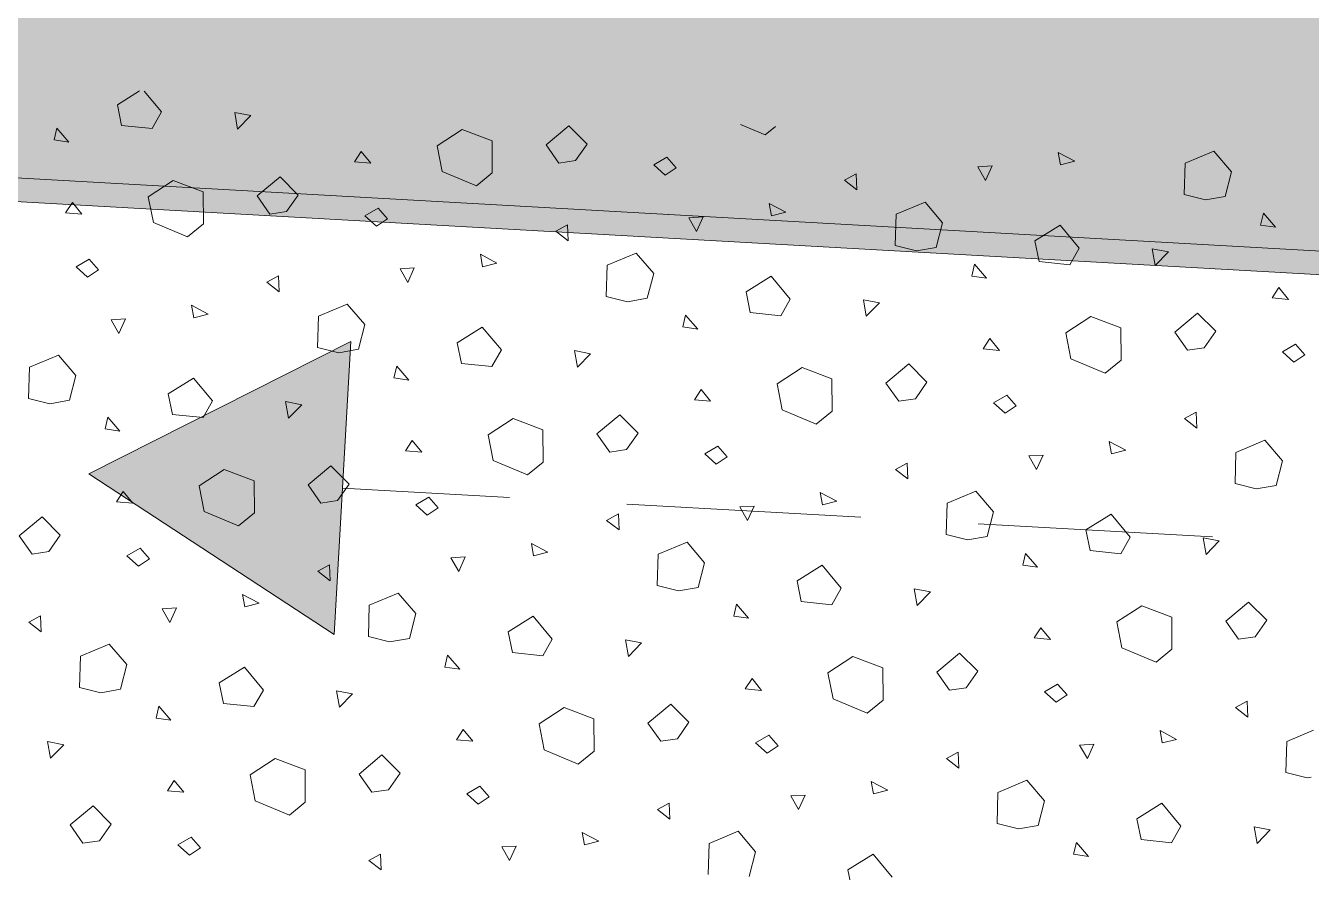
# Model space of a CAD drawing. Header units: metres. Extents: x -19025 to 34897, y -14024 to 26069.
# Drawn here: x -12188 to -11640, y 17055 to 17415 of the extents above; entities that cross this region are included whole.
import ezdxf

# ---------------------------------------------------------------- set-up
doc = ezdxf.new("R2010")
doc.units = ezdxf.units.M
doc.header["$MEASUREMENT"] = 0
doc.linetypes.add('Strichlinie mittel', pattern=[0.15, 0.1, -0.05])
for name, color, linetype in [('140 Bruestung Attika', 7, 'Continuous'), ('212 Gefälle 2D', 7, 'Continuous'), ('310 Dachkonstruktion massiv', 7, 'Continuous'), ('930 Beschriftung Allgemein', 7, 'Continuous')]:
    doc.layers.add(name, color=color, linetype=linetype)

# ---------------------------------------------------------------- blocks, each defined once
blk = doc.blocks.new('Linie_10_1', base_point=(-13.43373, 21.50078))
at = {"layer": '212 Gefälle 2D', "linetype": 'Continuous', "lineweight": 5, "true_color": 0xdd6f00}
blk.add_hatch(color=32, dxfattribs=at).paths.add_polyline_path([(-13.91249, 21.52762), (-13.80791, 21.45916), (-13.80091, 21.58396)])
at = {"layer": '212 Gefälle 2D', "color": 32, "linetype": 'Continuous', "lineweight": 5, "true_color": 0xdd6f00}
for p, q in [((-13.91249, 21.52762), (-13.80091, 21.58396)), ((-13.80091, 21.58396), (-13.80791, 21.45916)), ((-13.91249, 21.52762), (-13.80791, 21.45916))]:
    blk.add_line(p, q, dxfattribs=at)
at = {"layer": '212 Gefälle 2D', "color": 32, "linetype": 'Strichlinie mittel', "lineweight": 5, "true_color": 0xdd6f00}
blk.add_line((-13.43373, 21.50078), (-13.80441, 21.52156), dxfattribs=at)
blk = doc.blocks.new('Dachfläche_29_1', base_point=(-13.21515, 21.61279))
at = {"layer": '310 Dachkonstruktion massiv', "color": 7, "linetype": 'Continuous', "lineweight": 13, "flags": 128}
blk.add_lwpolyline([(-14.3973, 28.15812), (-14.73908, 22.0587), (-14.04024, 22.01954), (-14.06039, 21.66018), (-13.21515, 21.61279), (-12.8522, 28.08744)], close=True, dxfattribs=at)
blk = doc.blocks.new('*X769')
at = {"layer": '930 Beschriftung Allgemein', "color": 254, "linetype": 'Continuous', "lineweight": 9, "true_color": 0xd4d4d4}
for p, q in [((-13.90035, 21.68485), (-13.89095, 21.69072)), ((-13.88889, 21.6906), (-13.88155, 21.68177)), ((-13.89856, 21.67604), (-13.90035, 21.68485)), ((-13.88155, 21.68177), (-13.88555, 21.67468)), ((-13.85037, 21.68149), (-13.84352, 21.68019)), ((-13.84912, 21.67441), (-13.85037, 21.68149)), ((-13.84352, 21.68019), (-13.84912, 21.67441)), ((-13.92613, 21.67485), (-13.92731, 21.66986)), ((-13.92098, 21.66892), (-13.92613, 21.67485)), ((-13.88555, 21.67468), (-13.89856, 21.67604)), ((-13.75343, 21.67427), (-13.76408, 21.66738)), ((-13.74071, 21.66944), (-13.75343, 21.67427)), ((-13.70795, 21.67582), (-13.7177, 21.66771)), ((-13.70019, 21.66806), (-13.70795, 21.67582)), ((-13.63476, 21.67636), (-13.62427, 21.67195)), ((-13.62427, 21.67195), (-13.61989, 21.67552)), ((-13.92731, 21.66986), (-13.92098, 21.66892)), ((-13.76408, 21.66738), (-13.76191, 21.65635)), ((-13.74059, 21.65578), (-13.74071, 21.66944)), ((-13.7177, 21.66771), (-13.71223, 21.66)), ((-13.70511, 21.66103), (-13.70019, 21.66806)), ((-13.79931, 21.66052), (-13.79643, 21.66491)), ((-13.79236, 21.65992), (-13.79931, 21.66052)), ((-13.79643, 21.66491), (-13.79236, 21.65992)), ((-13.71223, 21.66), (-13.70511, 21.66103)), ((-13.66619, 21.6625), (-13.67178, 21.65923)), ((-13.6622, 21.65796), (-13.66619, 21.6625)), ((-13.49945, 21.66453), (-13.49852, 21.65922)), ((-13.4924, 21.66075), (-13.49945, 21.66453)), ((-13.49852, 21.65922), (-13.4924, 21.66075)), ((-13.43309, 21.66503), (-13.44542, 21.65989)), ((-13.42562, 21.65631), (-13.43309, 21.66503)), ((-13.76191, 21.65635), (-13.74737, 21.65024)), ((-13.74737, 21.65024), (-13.74059, 21.65578)), ((-13.67178, 21.65923), (-13.6669, 21.65485)), ((-13.6669, 21.65485), (-13.6622, 21.65796)), ((-13.59048, 21.65263), (-13.58548, 21.65534)), ((-13.58548, 21.65534), (-13.5852, 21.64854)), ((-13.52763, 21.65874), (-13.53372, 21.65835)), ((-13.53372, 21.65835), (-13.53041, 21.65254)), ((-13.53041, 21.65254), (-13.52763, 21.65874)), ((-13.44542, 21.65989), (-13.44581, 21.64659)), ((-13.42833, 21.64579), (-13.42562, 21.65631)), ((-13.87653, 21.65257), (-13.88718, 21.64567)), ((-13.86382, 21.64774), (-13.87653, 21.65257)), ((-13.83105, 21.65411), (-13.8408, 21.646)), ((-13.82329, 21.64635), (-13.83105, 21.65411)), ((-13.5852, 21.64854), (-13.59048, 21.65263)), ((-13.88718, 21.64567), (-13.88501, 21.63464)), ((-13.86369, 21.63407), (-13.86382, 21.64774)), ((-13.8408, 21.646), (-13.83534, 21.63829)), ((-13.82822, 21.63932), (-13.82329, 21.64635)), ((-13.44581, 21.64659), (-13.43674, 21.64431)), ((-13.43674, 21.64431), (-13.42833, 21.64579)), ((-13.92241, 21.63881), (-13.91953, 21.6432)), ((-13.91546, 21.63822), (-13.92241, 21.63881)), ((-13.91953, 21.6432), (-13.91546, 21.63822)), ((-13.83534, 21.63829), (-13.82822, 21.63932)), ((-13.78929, 21.64079), (-13.79488, 21.63753)), ((-13.7853, 21.63625), (-13.78929, 21.64079)), ((-13.62255, 21.64282), (-13.62162, 21.63751)), ((-13.6155, 21.63905), (-13.62255, 21.64282)), ((-13.62162, 21.63751), (-13.6155, 21.63905)), ((-13.55619, 21.64332), (-13.56852, 21.63818)), ((-13.54872, 21.6346), (-13.55619, 21.64332)), ((-13.41202, 21.63858), (-13.4132, 21.63358)), ((-13.40687, 21.63264), (-13.41202, 21.63858)), ((-13.88501, 21.63464), (-13.87047, 21.62854)), ((-13.87047, 21.62854), (-13.86369, 21.63407)), ((-13.79488, 21.63753), (-13.79, 21.63314)), ((-13.79, 21.63314), (-13.7853, 21.63625)), ((-13.71358, 21.63092), (-13.70858, 21.63363)), ((-13.70858, 21.63363), (-13.7083, 21.62684)), ((-13.65073, 21.63703), (-13.65682, 21.63664)), ((-13.65682, 21.63664), (-13.65351, 21.63084)), ((-13.65351, 21.63084), (-13.65073, 21.63703)), ((-13.56852, 21.63818), (-13.56891, 21.62488)), ((-13.55143, 21.62408), (-13.54872, 21.6346)), ((-13.50934, 21.62687), (-13.49865, 21.63354)), ((-13.49865, 21.63354), (-13.49054, 21.62379)), ((-13.4132, 21.63358), (-13.40687, 21.63264)), ((-13.7083, 21.62684), (-13.71358, 21.63092)), ((-13.56891, 21.62488), (-13.55984, 21.6226)), ((-13.55984, 21.6226), (-13.55143, 21.62408)), ((-13.50756, 21.61805), (-13.50934, 21.62687)), ((-13.49054, 21.62379), (-13.49454, 21.6167)), ((-13.45936, 21.62351), (-13.45251, 21.6222)), ((-13.45811, 21.61643), (-13.45936, 21.62351)), ((-13.45251, 21.6222), (-13.45811, 21.61643)), ((-13.9124, 21.61909), (-13.91798, 21.61582)), ((-13.9084, 21.61455), (-13.9124, 21.61909)), ((-13.74566, 21.62112), (-13.74472, 21.61581)), ((-13.7386, 21.61734), (-13.74566, 21.62112)), ((-13.74472, 21.61581), (-13.7386, 21.61734)), ((-13.69162, 21.61648), (-13.69201, 21.60317)), ((-13.67929, 21.62162), (-13.69162, 21.61648)), ((-13.67182, 21.61289), (-13.67929, 21.62162)), ((-13.53512, 21.61687), (-13.5363, 21.61187)), ((-13.52997, 21.61094), (-13.53512, 21.61687)), ((-13.49454, 21.6167), (-13.50756, 21.61805)), ((-13.91798, 21.61582), (-13.9131, 21.61144)), ((-13.9131, 21.61144), (-13.9084, 21.61455)), ((-13.83668, 21.60922), (-13.83168, 21.61193)), ((-13.83168, 21.61193), (-13.8314, 21.60513)), ((-13.77383, 21.61533), (-13.77992, 21.61494)), ((-13.77992, 21.61494), (-13.77661, 21.60913)), ((-13.77661, 21.60913), (-13.77383, 21.61533)), ((-13.67453, 21.60238), (-13.67182, 21.61289)), ((-13.63244, 21.60516), (-13.62175, 21.61184)), ((-13.62175, 21.61184), (-13.61364, 21.60209)), ((-13.5363, 21.61187), (-13.52997, 21.61094)), ((-13.8314, 21.60513), (-13.83668, 21.60922)), ((-13.4083, 21.60254), (-13.40542, 21.60692)), ((-13.40542, 21.60692), (-13.40135, 21.60194)), ((-13.69201, 21.60317), (-13.68294, 21.60089)), ((-13.68294, 21.60089), (-13.67453, 21.60238)), ((-13.63066, 21.59635), (-13.63244, 21.60516)), ((-13.61364, 21.60209), (-13.61764, 21.59499)), ((-13.58246, 21.6018), (-13.57561, 21.6005)), ((-13.58121, 21.59472), (-13.58246, 21.6018)), ((-13.57561, 21.6005), (-13.58121, 21.59472)), ((-13.40135, 21.60194), (-13.4083, 21.60254)), ((-13.86876, 21.59941), (-13.86782, 21.5941)), ((-13.8617, 21.59564), (-13.86876, 21.59941)), ((-13.86782, 21.5941), (-13.8617, 21.59564)), ((-13.81472, 21.59477), (-13.81511, 21.58147)), ((-13.80239, 21.59991), (-13.81472, 21.59477)), ((-13.79492, 21.59119), (-13.80239, 21.59991)), ((-13.65823, 21.59517), (-13.6594, 21.59017)), ((-13.65307, 21.58923), (-13.65823, 21.59517)), ((-13.61764, 21.59499), (-13.63066, 21.59635)), ((-13.48552, 21.59459), (-13.49617, 21.58769)), ((-13.47281, 21.58975), (-13.48552, 21.59459)), ((-13.44004, 21.59613), (-13.44979, 21.58802)), ((-13.43229, 21.58837), (-13.44004, 21.59613)), ((-13.89693, 21.59362), (-13.90302, 21.59323)), ((-13.90302, 21.59323), (-13.89972, 21.58742)), ((-13.89972, 21.58742), (-13.89693, 21.59362)), ((-13.79763, 21.58067), (-13.79492, 21.59119)), ((-13.75554, 21.58345), (-13.74485, 21.59013)), ((-13.74485, 21.59013), (-13.73674, 21.58038)), ((-13.6594, 21.59017), (-13.65307, 21.58923)), ((-13.47268, 21.57609), (-13.47281, 21.58975)), ((-13.5314, 21.58083), (-13.52852, 21.58522)), ((-13.52852, 21.58522), (-13.52445, 21.58023)), ((-13.49617, 21.58769), (-13.494, 21.57666)), ((-13.44979, 21.58802), (-13.44433, 21.58031)), ((-13.43721, 21.58134), (-13.43229, 21.58837)), ((-13.92549, 21.5782), (-13.93782, 21.57306)), ((-13.91802, 21.56948), (-13.92549, 21.5782)), ((-13.81511, 21.58147), (-13.80604, 21.57919)), ((-13.80604, 21.57919), (-13.79763, 21.58067)), ((-13.75376, 21.57464), (-13.75554, 21.58345)), ((-13.73674, 21.58038), (-13.74074, 21.57329)), ((-13.70556, 21.58009), (-13.69872, 21.57879)), ((-13.70431, 21.57301), (-13.70556, 21.58009)), ((-13.69872, 21.57879), (-13.70431, 21.57301)), ((-13.52445, 21.58023), (-13.5314, 21.58083)), ((-13.44433, 21.58031), (-13.43721, 21.58134)), ((-13.39829, 21.58281), (-13.40387, 21.57955)), ((-13.40387, 21.57955), (-13.39899, 21.57516)), ((-13.39899, 21.57516), (-13.39429, 21.57827)), ((-13.39429, 21.57827), (-13.39829, 21.58281)), ((-13.93782, 21.57306), (-13.93821, 21.55976)), ((-13.78133, 21.57346), (-13.7825, 21.56846)), ((-13.77617, 21.56752), (-13.78133, 21.57346)), ((-13.74074, 21.57329), (-13.75376, 21.57464)), ((-13.60862, 21.57288), (-13.61927, 21.56598)), ((-13.59591, 21.56805), (-13.60862, 21.57288)), ((-13.56314, 21.57442), (-13.57289, 21.56631)), ((-13.55539, 21.56666), (-13.56314, 21.57442)), ((-13.494, 21.57666), (-13.47946, 21.57056)), ((-13.47946, 21.57056), (-13.47268, 21.57609)), ((-13.92073, 21.55896), (-13.91802, 21.56948)), ((-13.87864, 21.56175), (-13.86795, 21.56842)), ((-13.86795, 21.56842), (-13.85984, 21.55867)), ((-13.7825, 21.56846), (-13.77617, 21.56752)), ((-13.59578, 21.55438), (-13.59591, 21.56805)), ((-13.87686, 21.55294), (-13.87864, 21.56175)), ((-13.6545, 21.55913), (-13.65163, 21.56351)), ((-13.65163, 21.56351), (-13.64755, 21.55853)), ((-13.61927, 21.56598), (-13.6171, 21.55496)), ((-13.57289, 21.56631), (-13.56743, 21.55861)), ((-13.56031, 21.55963), (-13.55539, 21.56666)), ((-13.93821, 21.55976), (-13.92914, 21.55748)), ((-13.92914, 21.55748), (-13.92073, 21.55896)), ((-13.85984, 21.55867), (-13.86384, 21.55158)), ((-13.82866, 21.55839), (-13.82182, 21.55709)), ((-13.82741, 21.55131), (-13.82866, 21.55839)), ((-13.82182, 21.55709), (-13.82741, 21.55131)), ((-13.64755, 21.55853), (-13.6545, 21.55913)), ((-13.56743, 21.55861), (-13.56031, 21.55963)), ((-13.52139, 21.56111), (-13.52697, 21.55784)), ((-13.52697, 21.55784), (-13.52209, 21.55345)), ((-13.52209, 21.55345), (-13.51739, 21.55656)), ((-13.51739, 21.55656), (-13.52139, 21.56111)), ((-13.90443, 21.55175), (-13.9056, 21.54676)), ((-13.89927, 21.54582), (-13.90443, 21.55175)), ((-13.86384, 21.55158), (-13.87686, 21.55294)), ((-13.73173, 21.55117), (-13.74237, 21.54428)), ((-13.71901, 21.54634), (-13.73173, 21.55117)), ((-13.68624, 21.55271), (-13.69599, 21.54461)), ((-13.67849, 21.54495), (-13.68624, 21.55271)), ((-13.6171, 21.55496), (-13.60256, 21.54885)), ((-13.60256, 21.54885), (-13.59578, 21.55438)), ((-13.44567, 21.55124), (-13.44068, 21.55394)), ((-13.44039, 21.54715), (-13.44567, 21.55124)), ((-13.44068, 21.55394), (-13.44039, 21.54715)), ((-13.9056, 21.54676), (-13.89927, 21.54582)), ((-13.71888, 21.53267), (-13.71901, 21.54634)), ((-13.7776, 21.53742), (-13.77473, 21.54181)), ((-13.77473, 21.54181), (-13.77065, 21.53682)), ((-13.74237, 21.54428), (-13.7402, 21.53325)), ((-13.69599, 21.54461), (-13.69053, 21.5369)), ((-13.68341, 21.53793), (-13.67849, 21.54495)), ((-13.47775, 21.54143), (-13.47681, 21.53612)), ((-13.47069, 21.53765), (-13.47775, 21.54143)), ((-13.41138, 21.54193), (-13.42371, 21.53679)), ((-13.40391, 21.53321), (-13.41138, 21.54193)), ((-13.77065, 21.53682), (-13.7776, 21.53742)), ((-13.69053, 21.5369), (-13.68341, 21.53793)), ((-13.64449, 21.5394), (-13.65007, 21.53613)), ((-13.65007, 21.53613), (-13.64519, 21.53175)), ((-13.64519, 21.53175), (-13.64049, 21.53486)), ((-13.64049, 21.53486), (-13.64449, 21.5394)), ((-13.50592, 21.53564), (-13.51201, 21.53525)), ((-13.51201, 21.53525), (-13.50871, 21.52944)), ((-13.50871, 21.52944), (-13.50592, 21.53564)), ((-13.47681, 21.53612), (-13.47069, 21.53765)), ((-13.42371, 21.53679), (-13.4241, 21.52348)), ((-13.85483, 21.52947), (-13.86547, 21.52257)), ((-13.84211, 21.52464), (-13.85483, 21.52947)), ((-13.80935, 21.53101), (-13.8191, 21.5229)), ((-13.80159, 21.52325), (-13.80935, 21.53101)), ((-13.7402, 21.53325), (-13.72566, 21.52714)), ((-13.72566, 21.52714), (-13.71888, 21.53267)), ((-13.56878, 21.52953), (-13.56378, 21.53224)), ((-13.56349, 21.52544), (-13.56878, 21.52953)), ((-13.56378, 21.53224), (-13.56349, 21.52544)), ((-13.40662, 21.52269), (-13.40391, 21.53321)), ((-13.84198, 21.51097), (-13.84211, 21.52464)), ((-13.4241, 21.52348), (-13.41503, 21.52121)), ((-13.9007, 21.51571), (-13.89783, 21.5201)), ((-13.89783, 21.5201), (-13.89375, 21.51511)), ((-13.86547, 21.52257), (-13.8633, 21.51154)), ((-13.8191, 21.5229), (-13.81363, 21.51519)), ((-13.80651, 21.51622), (-13.80159, 21.52325)), ((-13.60085, 21.51972), (-13.59991, 21.51441)), ((-13.59379, 21.51595), (-13.60085, 21.51972)), ((-13.53448, 21.52022), (-13.54681, 21.51508)), ((-13.52701, 21.5115), (-13.53448, 21.52022)), ((-13.41503, 21.52121), (-13.40662, 21.52269)), ((-13.89375, 21.51511), (-13.9007, 21.51571)), ((-13.81363, 21.51519), (-13.80651, 21.51622)), ((-13.76759, 21.51769), (-13.77317, 21.51443)), ((-13.77317, 21.51443), (-13.76829, 21.51004)), ((-13.76829, 21.51004), (-13.76359, 21.51315)), ((-13.76359, 21.51315), (-13.76759, 21.51769)), ((-13.62902, 21.51393), (-13.63511, 21.51354)), ((-13.63511, 21.51354), (-13.63181, 21.50773)), ((-13.63181, 21.50773), (-13.62902, 21.51393)), ((-13.59991, 21.51441), (-13.59379, 21.51595)), ((-13.54681, 21.51508), (-13.5472, 21.50178)), ((-13.93245, 21.5093), (-13.9422, 21.50119)), ((-13.92469, 21.50154), (-13.93245, 21.5093)), ((-13.8633, 21.51154), (-13.84876, 21.50544)), ((-13.84876, 21.50544), (-13.84198, 21.51097)), ((-13.69188, 21.50782), (-13.68688, 21.51053)), ((-13.68659, 21.50374), (-13.69188, 21.50782)), ((-13.68688, 21.51053), (-13.68659, 21.50374)), ((-13.52972, 21.50098), (-13.52701, 21.5115)), ((-13.48763, 21.50377), (-13.47694, 21.51044)), ((-13.47694, 21.51044), (-13.46884, 21.50069)), ((-13.92961, 21.49451), (-13.92469, 21.50154)), ((-13.5472, 21.50178), (-13.53813, 21.4995)), ((-13.48585, 21.49495), (-13.48763, 21.50377)), ((-13.9422, 21.50119), (-13.93673, 21.49349)), ((-13.89069, 21.49599), (-13.89627, 21.49272)), ((-13.88669, 21.49144), (-13.89069, 21.49599)), ((-13.72395, 21.49802), (-13.72301, 21.49271)), ((-13.71689, 21.49424), (-13.72395, 21.49802)), ((-13.65758, 21.49852), (-13.66991, 21.49338)), ((-13.65011, 21.48979), (-13.65758, 21.49852)), ((-13.53813, 21.4995), (-13.52972, 21.50098)), ((-13.46884, 21.50069), (-13.47283, 21.4936)), ((-13.43765, 21.50041), (-13.43081, 21.4991)), ((-13.43641, 21.49332), (-13.43765, 21.50041)), ((-13.43081, 21.4991), (-13.43641, 21.49332)), ((-13.93673, 21.49349), (-13.92961, 21.49451)), ((-13.89627, 21.49272), (-13.89139, 21.48833)), ((-13.89139, 21.48833), (-13.88669, 21.49144)), ((-13.75212, 21.49222), (-13.75821, 21.49183)), ((-13.75821, 21.49183), (-13.75491, 21.48603)), ((-13.75491, 21.48603), (-13.75212, 21.49222)), ((-13.72301, 21.49271), (-13.71689, 21.49424)), ((-13.66991, 21.49338), (-13.6703, 21.48007)), ((-13.51342, 21.49377), (-13.51459, 21.48877)), ((-13.50826, 21.48783), (-13.51342, 21.49377)), ((-13.47283, 21.4936), (-13.48585, 21.49495)), ((-13.81498, 21.48612), (-13.80998, 21.48882)), ((-13.80969, 21.48203), (-13.81498, 21.48612)), ((-13.80998, 21.48882), (-13.80969, 21.48203)), ((-13.65282, 21.47928), (-13.65011, 21.48979)), ((-13.61073, 21.48206), (-13.60004, 21.48874)), ((-13.60004, 21.48874), (-13.59194, 21.47898)), ((-13.51459, 21.48877), (-13.50826, 21.48783)), ((-13.6703, 21.48007), (-13.66123, 21.47779)), ((-13.60895, 21.47325), (-13.61073, 21.48206)), ((-13.84705, 21.47631), (-13.84611, 21.471)), ((-13.84, 21.47254), (-13.84705, 21.47631)), ((-13.78069, 21.47681), (-13.79301, 21.47167)), ((-13.77322, 21.46809), (-13.78069, 21.47681)), ((-13.66123, 21.47779), (-13.65282, 21.47928)), ((-13.59194, 21.47898), (-13.59593, 21.47189)), ((-13.56076, 21.4787), (-13.55391, 21.4774)), ((-13.55951, 21.47162), (-13.56076, 21.4787)), ((-13.55391, 21.4774), (-13.55951, 21.47162)), ((-13.87522, 21.47052), (-13.88132, 21.47013)), ((-13.88132, 21.47013), (-13.87801, 21.46432)), ((-13.87801, 21.46432), (-13.87522, 21.47052)), ((-13.84611, 21.471), (-13.84, 21.47254)), ((-13.79301, 21.47167), (-13.79341, 21.45837)), ((-13.63652, 21.47206), (-13.63769, 21.46707)), ((-13.63137, 21.46613), (-13.63652, 21.47206)), ((-13.59593, 21.47189), (-13.60895, 21.47325)), ((-13.46382, 21.47148), (-13.47447, 21.46459)), ((-13.4511, 21.46665), (-13.46382, 21.47148)), ((-13.41834, 21.47303), (-13.42809, 21.46492)), ((-13.41058, 21.46527), (-13.41834, 21.47303)), ((-13.93808, 21.46441), (-13.93308, 21.46712)), ((-13.93279, 21.46032), (-13.93808, 21.46441)), ((-13.93308, 21.46712), (-13.93279, 21.46032)), ((-13.77592, 21.45757), (-13.77322, 21.46809)), ((-13.73383, 21.46035), (-13.72315, 21.46703)), ((-13.72315, 21.46703), (-13.71504, 21.45728)), ((-13.63769, 21.46707), (-13.63137, 21.46613)), ((-13.47447, 21.46459), (-13.47229, 21.45356)), ((-13.45097, 21.45299), (-13.4511, 21.46665)), ((-13.42809, 21.46492), (-13.42262, 21.45721)), ((-13.4155, 21.45824), (-13.41058, 21.46527)), ((-13.79341, 21.45837), (-13.78433, 21.45609)), ((-13.78433, 21.45609), (-13.77592, 21.45757)), ((-13.73205, 21.45154), (-13.73383, 21.46035)), ((-13.5097, 21.45773), (-13.50682, 21.46212)), ((-13.50274, 21.45713), (-13.5097, 21.45773)), ((-13.50682, 21.46212), (-13.50274, 21.45713)), ((-13.42262, 21.45721), (-13.4155, 21.45824)), ((-13.90379, 21.4551), (-13.91611, 21.44996)), ((-13.89632, 21.44638), (-13.90379, 21.4551)), ((-13.71504, 21.45728), (-13.71903, 21.45019)), ((-13.68386, 21.45699), (-13.67701, 21.45569)), ((-13.68261, 21.44991), (-13.68386, 21.45699)), ((-13.67701, 21.45569), (-13.68261, 21.44991)), ((-13.47229, 21.45356), (-13.45775, 21.44745)), ((-13.45775, 21.44745), (-13.45097, 21.45299)), ((-13.91611, 21.44996), (-13.91651, 21.43666)), ((-13.75962, 21.45036), (-13.76079, 21.44536)), ((-13.75447, 21.44442), (-13.75962, 21.45036)), ((-13.71903, 21.45019), (-13.73205, 21.45154)), ((-13.58692, 21.44978), (-13.59757, 21.44288)), ((-13.5742, 21.44495), (-13.58692, 21.44978)), ((-13.54144, 21.45132), (-13.55119, 21.44321)), ((-13.53368, 21.44356), (-13.54144, 21.45132)), ((-13.89903, 21.43586), (-13.89632, 21.44638)), ((-13.85693, 21.43865), (-13.84625, 21.44532)), ((-13.84625, 21.44532), (-13.83814, 21.43557)), ((-13.76079, 21.44536), (-13.75447, 21.44442)), ((-13.59757, 21.44288), (-13.59539, 21.43186)), ((-13.57407, 21.43128), (-13.5742, 21.44495)), ((-13.55119, 21.44321), (-13.54572, 21.4355)), ((-13.5386, 21.43653), (-13.53368, 21.44356)), ((-13.91651, 21.43666), (-13.90743, 21.43438)), ((-13.90743, 21.43438), (-13.89903, 21.43586)), ((-13.85515, 21.42983), (-13.85693, 21.43865)), ((-13.6328, 21.43603), (-13.62992, 21.44041)), ((-13.62585, 21.43543), (-13.6328, 21.43603)), ((-13.62992, 21.44041), (-13.62585, 21.43543)), ((-13.54572, 21.4355), (-13.5386, 21.43653)), ((-13.49968, 21.43801), (-13.50527, 21.43474)), ((-13.49569, 21.43346), (-13.49968, 21.43801)), ((-13.83814, 21.43557), (-13.84214, 21.42848)), ((-13.80696, 21.43529), (-13.80011, 21.43399)), ((-13.80571, 21.42821), (-13.80696, 21.43529)), ((-13.80011, 21.43399), (-13.80571, 21.42821)), ((-13.59539, 21.43186), (-13.58086, 21.42575)), ((-13.58086, 21.42575), (-13.57407, 21.43128)), ((-13.50527, 21.43474), (-13.50038, 21.43035)), ((-13.50038, 21.43035), (-13.49569, 21.43346)), ((-13.42397, 21.42813), (-13.41897, 21.43084)), ((-13.41897, 21.43084), (-13.41868, 21.42405)), ((-13.88272, 21.42865), (-13.88389, 21.42365)), ((-13.87757, 21.42272), (-13.88272, 21.42865)), ((-13.84214, 21.42848), (-13.85515, 21.42983)), ((-13.71002, 21.42807), (-13.72067, 21.42117)), ((-13.6973, 21.42324), (-13.71002, 21.42807)), ((-13.66454, 21.42961), (-13.67429, 21.4215)), ((-13.65678, 21.42185), (-13.66454, 21.42961)), ((-13.41868, 21.42405), (-13.42397, 21.42813)), ((-13.88389, 21.42365), (-13.87757, 21.42272)), ((-13.72067, 21.42117), (-13.7185, 21.41015)), ((-13.69717, 21.40957), (-13.6973, 21.42324)), ((-13.67429, 21.4215), (-13.66882, 21.4138)), ((-13.6617, 21.41483), (-13.65678, 21.42185)), ((-13.7559, 21.41432), (-13.75302, 21.41871)), ((-13.74895, 21.41372), (-13.7559, 21.41432)), ((-13.75302, 21.41871), (-13.74895, 21.41372)), ((-13.66882, 21.4138), (-13.6617, 21.41483)), ((-13.62278, 21.4163), (-13.62837, 21.41303)), ((-13.61879, 21.41176), (-13.62278, 21.4163)), ((-13.45604, 21.41833), (-13.45511, 21.41302)), ((-13.44899, 21.41455), (-13.45604, 21.41833)), ((-13.45511, 21.41302), (-13.44899, 21.41455)), ((-13.39061, 21.41844), (-13.402, 21.41369)), ((-13.93006, 21.41358), (-13.92321, 21.41228)), ((-13.92881, 21.4065), (-13.93006, 21.41358)), ((-13.92321, 21.41228), (-13.92881, 21.4065)), ((-13.7185, 21.41015), (-13.70396, 21.40404)), ((-13.70396, 21.40404), (-13.69717, 21.40957)), ((-13.62837, 21.41303), (-13.62349, 21.40865)), ((-13.62349, 21.40865), (-13.61879, 21.41176)), ((-13.54707, 21.40643), (-13.54207, 21.40914)), ((-13.54207, 21.40914), (-13.54179, 21.40234)), ((-13.48421, 21.41254), (-13.49031, 21.41215)), ((-13.49031, 21.41215), (-13.487, 21.40634)), ((-13.487, 21.40634), (-13.48421, 21.41254)), ((-13.402, 21.41369), (-13.4024, 21.40038)), ((-13.83312, 21.40637), (-13.84377, 21.39947)), ((-13.8204, 21.40154), (-13.83312, 21.40637)), ((-13.78764, 21.40791), (-13.79739, 21.3998)), ((-13.77988, 21.40015), (-13.78764, 21.40791)), ((-13.54179, 21.40234), (-13.54707, 21.40643)), ((-13.84377, 21.39947), (-13.8416, 21.38844)), ((-13.82027, 21.38787), (-13.8204, 21.40154)), ((-13.79739, 21.3998), (-13.79192, 21.39209)), ((-13.7848, 21.39312), (-13.77988, 21.40015)), ((-13.4024, 21.40038), (-13.39332, 21.3981)), ((-13.39332, 21.3981), (-13.39173, 21.39839)), ((-13.879, 21.39261), (-13.87612, 21.397)), ((-13.87205, 21.39201), (-13.879, 21.39261)), ((-13.87612, 21.397), (-13.87205, 21.39201)), ((-13.79192, 21.39209), (-13.7848, 21.39312)), ((-13.74588, 21.39459), (-13.75147, 21.39133)), ((-13.74189, 21.39005), (-13.74588, 21.39459)), ((-13.57914, 21.39662), (-13.57821, 21.39131)), ((-13.57209, 21.39285), (-13.57914, 21.39662)), ((-13.57821, 21.39131), (-13.57209, 21.39285)), ((-13.52511, 21.39198), (-13.5255, 21.37868)), ((-13.51278, 21.39712), (-13.52511, 21.39198)), ((-13.50531, 21.3884), (-13.51278, 21.39712)), ((-13.8416, 21.38844), (-13.82706, 21.38234)), ((-13.82706, 21.38234), (-13.82027, 21.38787)), ((-13.75147, 21.39133), (-13.74659, 21.38694)), ((-13.74659, 21.38694), (-13.74189, 21.39005)), ((-13.67017, 21.38472), (-13.66517, 21.38743)), ((-13.66517, 21.38743), (-13.66489, 21.38063)), ((-13.60732, 21.39083), (-13.61341, 21.39044)), ((-13.61341, 21.39044), (-13.6101, 21.38463)), ((-13.6101, 21.38463), (-13.60732, 21.39083)), ((-13.50802, 21.37788), (-13.50531, 21.3884)), ((-13.46593, 21.38066), (-13.45524, 21.38734)), ((-13.45524, 21.38734), (-13.44713, 21.37759)), ((-13.91074, 21.3862), (-13.92049, 21.37809)), ((-13.90298, 21.37844), (-13.91074, 21.3862)), ((-13.66489, 21.38063), (-13.67017, 21.38472)), ((-13.92049, 21.37809), (-13.91502, 21.37039)), ((-13.9079, 21.37141), (-13.90298, 21.37844)), ((-13.63588, 21.37541), (-13.64821, 21.37027)), ((-13.62841, 21.36669), (-13.63588, 21.37541)), ((-13.5255, 21.37868), (-13.51643, 21.3764)), ((-13.51643, 21.3764), (-13.50802, 21.37788)), ((-13.46414, 21.37185), (-13.46593, 21.38066)), ((-13.44713, 21.37759), (-13.45113, 21.3705)), ((-13.41595, 21.3773), (-13.4091, 21.376)), ((-13.4147, 21.37022), (-13.41595, 21.3773)), ((-13.4091, 21.376), (-13.4147, 21.37022)), ((-13.91502, 21.37039), (-13.9079, 21.37141)), ((-13.86898, 21.37289), (-13.87457, 21.36962)), ((-13.86499, 21.36834), (-13.86898, 21.37289)), ((-13.70224, 21.37492), (-13.70131, 21.36961)), ((-13.69519, 21.37114), (-13.70224, 21.37492)), ((-13.70131, 21.36961), (-13.69519, 21.37114)), ((-13.64821, 21.37027), (-13.6486, 21.35697)), ((-13.49171, 21.37067), (-13.49288, 21.36567)), ((-13.48656, 21.36473), (-13.49171, 21.37067)), ((-13.45113, 21.3705), (-13.46414, 21.37185)), ((-13.87457, 21.36962), (-13.86969, 21.36523)), ((-13.86969, 21.36523), (-13.86499, 21.36834)), ((-13.79327, 21.36302), (-13.78827, 21.36572)), ((-13.78827, 21.36572), (-13.78799, 21.35893)), ((-13.73042, 21.36912), (-13.73651, 21.36873)), ((-13.73651, 21.36873), (-13.7332, 21.36293)), ((-13.7332, 21.36293), (-13.73042, 21.36912)), ((-13.63112, 21.35618), (-13.62841, 21.36669)), ((-13.58903, 21.35896), (-13.57834, 21.36563)), ((-13.57834, 21.36563), (-13.57023, 21.35588)), ((-13.49288, 21.36567), (-13.48656, 21.36473)), ((-13.78799, 21.35893), (-13.79327, 21.36302)), ((-13.58724, 21.35015), (-13.58903, 21.35896))]:
    blk.add_line(p, q, dxfattribs=at)
blk = doc.blocks.new('Schraffur_2_1', base_point=(4.65639, 0))
at = {"layer": '930 Beschriftung Allgemein', "color": 254, "linetype": 'Strichlinie mittel', "lineweight": 9, "true_color": 0xd4d4d4}
blk.add_blockref('*X769', (0, 0), dxfattribs=at)
blk = doc.blocks.new('Wand_196_1', base_point=(-12.92928, 21.757))
at = {"layer": '140 Bruestung Attika', "linetype": 'Continuous', "lineweight": 13, "true_color": 0xebebeb}
blk.add_hatch(color=7, dxfattribs=at).paths.add_polyline_path([(-14.0909, 21.65185), (-12.9388, 21.58726), (-12.91669, 21.98164), (-14.0688, 22.04623)])
at = {"layer": '140 Bruestung Attika', "color": 7, "linetype": 'Continuous', "lineweight": 13, "flags": 128}
blk.add_lwpolyline([(-14.0909, 21.65185), (-12.9388, 21.58726)], dxfattribs=at)

msp = doc.modelspace()

# ---------------------------------------------------------------- block references
at = {"layer": '140 Bruestung Attika', "color": 7, "lineweight": 30, "xscale": 1000, "yscale": 1000, "zscale": 1000}
msp.add_blockref('Wand_196_1', (-11177.954, 17453.928), dxfattribs=at)
at = {"layer": '212 Gefälle 2D', "color": 32, "linetype": 'Strichlinie mittel', "lineweight": 5, "true_color": 0xdd6f00, "xscale": 1000, "yscale": 1000, "zscale": 1000}
msp.add_blockref('Linie_10_1', (-11682.4, 17197.717), dxfattribs=at)
at = {"layer": '310 Dachkonstruktion massiv', "color": 7, "linetype": 'Continuous', "lineweight": 13, "xscale": 1000, "yscale": 1000, "zscale": 1000}
msp.add_blockref('Dachfläche_29_1', (-11463.824, 17309.719), dxfattribs=at)
at = {"layer": '930 Beschriftung Allgemein', "color": 254, "linetype": 'Strichlinie mittel', "lineweight": 9, "true_color": 0xd4d4d4, "xscale": 1000, "yscale": 1000, "zscale": 1000}
msp.add_blockref('Schraffur_2_1', (6407.716, -4303.067), dxfattribs=at)

doc.saveas('drawing.dxf')
